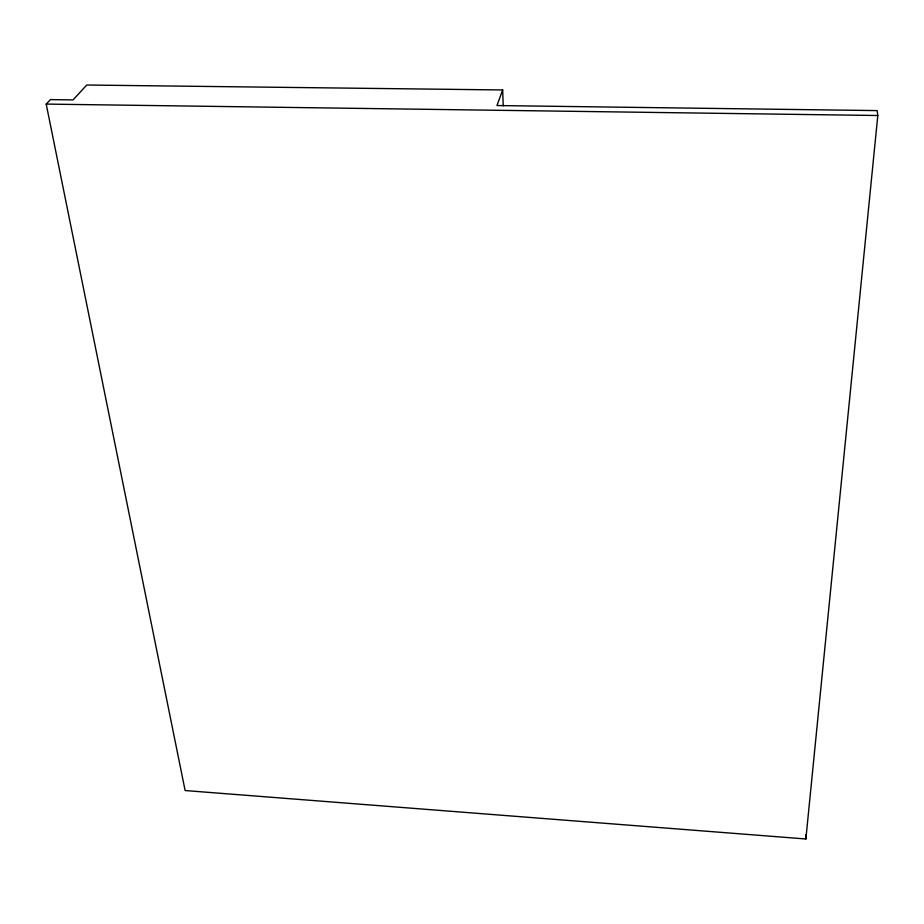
<?xml version="1.0" encoding="UTF-8"?>
<svg xmlns="http://www.w3.org/2000/svg" width="924" height="924" viewBox="0 0 924 924"><rect width="100%" height="100%" fill="white"/><g stroke="black" fill="none" stroke-linecap="round" stroke-linejoin="round"><path stroke-width="1.39" d="M805.867 838.98L877.8 115.512L877.176 110.603L496.962 105.544L502.656 89.963L86.752 85.02L73.054 99.907L50.462 99.607L46.2 104.089L185.123 790.54L805.867 838.98L805.786 834.799M46.2 104.089L877.8 115.512M502.656 89.963L503.233 105.81"/></g></svg>
